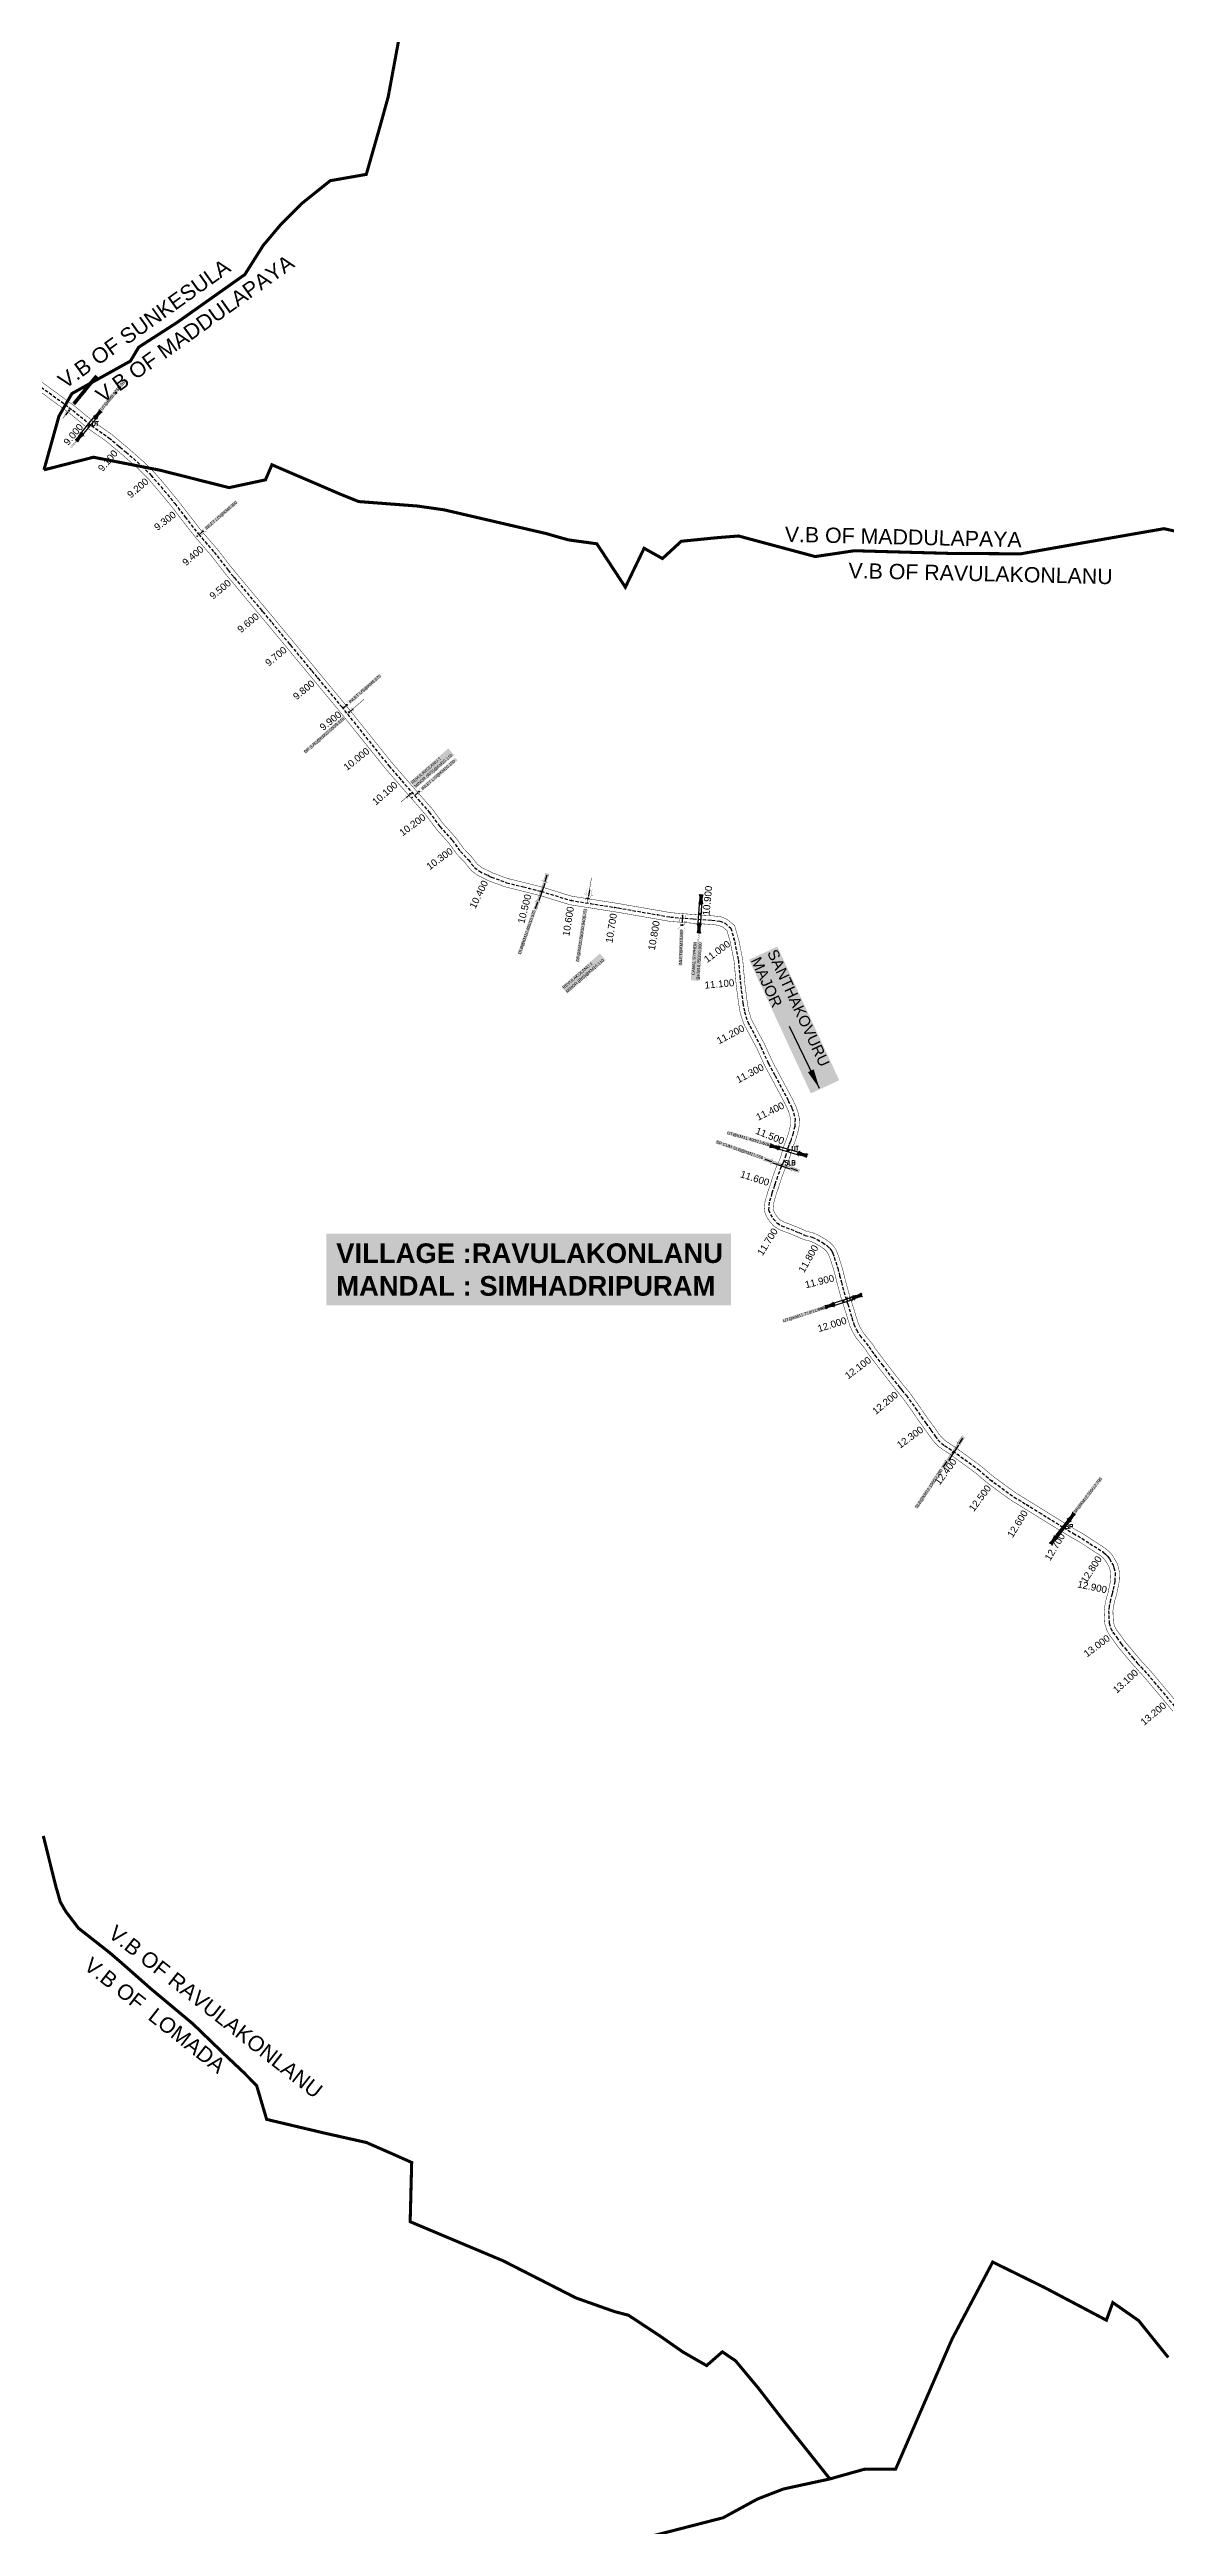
# Model space of a CAD drawing. Header units: inches. Extents: x 174104 to 230935, y 1583276 to 1631460.
# Drawn here: x 201020 to 203582, y 1616508 to 1622188 of the extents above; entities that cross this region are included whole.
import ezdxf
from ezdxf.enums import TextEntityAlignment as Align

# ---------------------------------------------------------------- set-up
doc = ezdxf.new("R2010")
doc.units = ezdxf.units.IN
doc.header["$LTSCALE"] = 15
doc.header["$MEASUREMENT"] = 0
doc.linetypes.add('ACAD_ISO02W100', pattern=[15, 12, -3])
doc.linetypes.add('HIDDEN2', pattern=[0.1875, 0.125, -0.0625])
for name, color, linetype in [('CANAL1', 7, 'Continuous'), ('CHANAGE', 1, 'Continuous'), ('POINT', 2, 'Continuous'), ('RE REMARKS', 7, 'Continuous'), ('STRUCTURE', 5, 'Continuous'), ('TEXT', 1, 'Continuous'), ('text2', 7, 'Continuous'), ('VB', 72, 'Continuous'), ('VILLAGE BOUNDRY', 5, 'Continuous')]:
    doc.layers.add(name, color=color, linetype=linetype)
doc.styles.add('section', font='romant.shx', dxfattribs={"height": 2})
doc.styles.get("Standard").update_dxf_attribs({"font": 'arial.ttf'})
doc.dimstyles.get("Standard").update_dxf_attribs({"dimtxt": 0.18, "dimasz": 0.18, "dimexe": 0.18, "dimexo": 0.0625, "dimgap": 0.09, "dimtad": 0, "dimtih": 1, "dimtoh": 1, "dimdec": 4, "dimzin": 0, "dimdsep": 46, "dimtxsty": 'Standard', "dimcen": 0.09, "dimadec": 0, "dimazin": 0, "dimtfac": 1, "dimtdec": 4, "dimtofl": 0, "dimtmove": 0, "dimatfit": 3, "dimfxl": 1, "dimtolj": 1, "dimtzin": 0, "dimarcsym": 0})

# ---------------------------------------------------------------- blocks, each defined once
blk = doc.blocks.new('SLB')
at = {"layer": 'STRUCTURE'}
h = blk.add_hatch(dxfattribs=at)
h.set_pattern_fill('DOTS', color=6, scale=20, angle=320.37225, style=0)
h.set_pattern_definition([(320.372247934, (-159.4327, -72.9564), (1.2786241598, 0.5641323054), [0, -1.25])])
h.paths.add_polyline_path([(769699.5, 1706871.1), (769699.5, 1706861.1), (769729.1, 1706861.1), (769732.1, 1706863.1), (769792.1, 1706863.1), (769795.1, 1706861.1), (769824.7, 1706861.1), (769824.7, 1706871.1), (769795.1, 1706871.1), (769792.1, 1706869.1), (769732.1, 1706869.1), (769729.1, 1706871.1)])
at = {"layer": 'STRUCTURE', "color": 6, "linetype": 'ACAD_ISO02W100', "ltscale": 0.5, "const_width": 0.5}
for points in [[(769699.5, 1706871.1), (769729.1, 1706871.1)], [(769699.5, 1706861.1), (769729.1, 1706861.1)], [(769795.1, 1706871.1), (769824.7, 1706871.1)], [(769795.1, 1706861.1), (769824.7, 1706861.1)]]:
    blk.add_lwpolyline(points, dxfattribs=at)
at = {"layer": 'STRUCTURE', "color": 6, "const_width": 0.628}
for points in [[(769726.1, 1706877.1), (769726.1, 1706873.1), (769732.1, 1706869.1), (769792.1, 1706869.1), (769798.1, 1706873.1), (769798.1, 1706877.1)], [(769726.1, 1706855.1), (769726.1, 1706859.1), (769732.1, 1706863.1), (769792.1, 1706863.1), (769798.1, 1706859.1), (769798.1, 1706855.1)]]:
    blk.add_lwpolyline(points, dxfattribs=at)
at = {"layer": 'STRUCTURE', "color": 6}
blk.add_lwpolyline([(769732.1, 1706863.1), (769792.1, 1706863.1)], dxfattribs=at)
blk.add_lwpolyline([(769732.1, 1706863.1), (769792.1, 1706863.1)], dxfattribs=at)
at = {"layer": 'STRUCTURE', "color": 0}
blk.add_circle((769762.1, 1706866.1), 1.24, dxfattribs=at)
for points in [[(769703.8, 1706866), (769726.7, 1706866)], [(769818.6, 1706865.8), (769795.7, 1706865.8)]]:
    blk.add_leader(points, dimstyle='Standard', override={"dimasz": 10, "dimgap": 0.09, "dimtad": 0}, dxfattribs=at)
blk = doc.blocks.new('PIPE C')
at = {"layer": 'STRUCTURE'}
h = blk.add_hatch(dxfattribs=at)
h.set_pattern_fill('DASH', color=256, scale=5.6, angle=-90, style=0)
h.set_pattern_definition([(270, (-1194663.9188, 538833.8274), (0.7, -0.7), [0.7, -0.7])])
edge = h.paths.add_edge_path()
edge.add_spline(control_points=[(4.6, -44.2), (4.4, -43.9), (3.7, -42.8), (3.2, -40.8), (2.9, -38.1), (2.3, -34.2), (2.9, -29), (3.8, -25), (4.2, -23.1)], knot_values=[0, 0, 0, 0, 1.613557, 5.24513, 8.624976, 13.470124, 22.190216, 30.746377, 30.746377, 30.746377, 30.746377], degree=3, periodic=0)
edge.add_line((4.2, -23.1), (2.8, -21))
edge.add_line((2.8, -21), (2.8, 21))
edge.add_line((2.8, 21), (4.2, 23.1))
edge.add_spline(control_points=[(4.2, 23.1), (3.7, 25), (2.7, 28.9), (2, 34.1), (2.4, 38), (2.7, 40.8), (3.1, 42.8), (3.8, 43.8), (4, 44.2)], knot_values=[0, 0, 0, 0, 8.556161, 17.276253, 22.121402, 25.501247, 29.13282, 30.746377, 30.746377, 30.746377, 30.746377], degree=3, periodic=0)
edge.add_line((4, 44.2), (-4.6, 44.2))
edge.add_spline(control_points=[(-4.6, 44.2), (-4.4, 43.9), (-3.7, 42.8), (-3.2, 40.8), (-2.9, 38.1), (-2.3, 34.2), (-2.9, 29), (-3.8, 25), (-4.2, 23.1)], knot_values=[0, 0, 0, 0, 1.613557, 5.24513, 8.624976, 13.470124, 22.190216, 30.746377, 30.746377, 30.746377, 30.746377], degree=3, periodic=0)
edge.add_line((-4.2, 23.1), (-2.8, 21))
edge.add_line((-2.8, 21), (-2.8, -21))
edge.add_line((-2.8, -21), (-4.2, -23.1))
edge.add_spline(control_points=[(-4.2, -23.1), (-3.7, -25), (-2.7, -28.9), (-2, -34.1), (-2.4, -38), (-2.7, -40.8), (-3.1, -42.8), (-3.8, -43.8), (-4, -44.2)], knot_values=[0, 0, 0, 0, 8.556161, 17.276253, 22.121402, 25.501247, 29.13282, 30.746377, 30.746377, 30.746377, 30.746377], degree=3, periodic=0)
edge.add_line((-4, -44.2), (4.6, -44.2))
blk.add_circle((0, 0), 0.657)
at = {"layer": 'STRUCTURE', "const_width": 0.44}
for points in [[(-8.4, 25.2), (-5.6, 25.2), (-2.8, 21), (-2.8, -21), (-5.6, -25.2), (-8.4, -25.2)], [(8.4, 25.2), (5.6, 25.2), (2.8, 21), (2.8, -21), (5.6, -25.2), (8.4, -25.2)]]:
    blk.add_lwpolyline(points, dxfattribs=at)
at = {"layer": 'STRUCTURE', "color": 3}
for points in [[(-2.8, 21), (-2.8, -21)], [(-2.8, 21), (-2.8, -21)], [(2.8, 21), (2.8, -21)]]:
    blk.add_lwpolyline(points, dxfattribs=at)
at = {"layer": 'STRUCTURE'}
for points in [[(-4.6, 44.2), (-4, 43.2), (-3.3, 40.8), (-2.9, 38.4), (-2.5, 35.1), (-3, 29), (-4.2, 23.1)], [(4, 44.2), (3.4, 43.2), (2.8, 40.7), (2.5, 38.4), (2.2, 35), (2.8, 28.9), (4.2, 23.1)], [(-4, -44.2), (-3.4, -43.2), (-2.8, -40.7), (-2.5, -38.4), (-2.2, -35), (-2.8, -28.9), (-4.2, -23.1)], [(4.6, -44.2), (4, -43.2), (3.3, -40.8), (2.9, -38.4), (2.5, -35.1), (3, -29), (4.2, -23.1)]]:
    blk.add_spline(points, degree=3, dxfattribs=at)
at = {"layer": 'STRUCTURE', "color": 0}
for points in [[(-0.2, 44.3), (-0.2, 28.7)], [(0, -23.2), (0, -38.9)]]:
    blk.add_leader(points, dimstyle='Standard', override={"dimscale": 0.062085, "dimtxt": 50, "dimasz": 100, "dimgap": 0.09, "dimtad": 0, "dimzin": 2}, dxfattribs=at)
blk = doc.blocks.new('UT')
at = {"layer": 'STRUCTURE'}
h = blk.add_hatch(dxfattribs=at)
h.set_pattern_fill('DASH', color=150, scale=8, angle=-39.62775, style=0)
h.set_pattern_definition([(320.372247933, (-4370.464, -6260.8811), (1.40800153113, 0.132407282), [1, -1])])
h.paths.add_polyline_path([(765163, 1700681.9), (765165.6, 1700680.6), (765167.2, 1700680.3), (765169.1, 1700680), (765172.4, 1700679.6), (765176.4, 1700679.3), (765179.5, 1700679.5), (765183.1, 1700679.9), (765187.7, 1700680.9), (765188.9, 1700681.2), (765193.1, 1700682.2), (765196.1, 1700680.2), (765196.1, 1700672.2), (765193.1, 1700670.2), (765190.5, 1700670.8), (765188.1, 1700671.3), (765185.5, 1700671.8), (765183.6, 1700672.1), (765181, 1700672.5), (765180.3, 1700672.5), (765178.5, 1700672.6), (765176.7, 1700672.6), (765174.6, 1700672.5), (765172.5, 1700672.3), (765170.4, 1700672), (765168.5, 1700671.7), (765166.1, 1700671.2), (765165, 1700670.8), (765163, 1700669.7)])
h.paths.add_polyline_path([(765259.1, 1700682.2), (765256.1, 1700680.2), (765256.1, 1700672.2), (765259.1, 1700670.2), (765261.9, 1700671), (765264.4, 1700671.6), (765266.4, 1700672), (765269.1, 1700672.5), (765272.7, 1700673), (765276.1, 1700673.1), (765278.6, 1700672.9), (765281.2, 1700672.7), (765283.9, 1700672.3), (765286.4, 1700671.9), (765288, 1700671.3), (765289.2, 1700670.6), (765289.1, 1700682.7), (765287.6, 1700681.8), (765285.7, 1700681.2), (765283, 1700680.7), (765281.2, 1700680.4), (765276.7, 1700679.9), (765272.7, 1700679.9), (765268.7, 1700680.3), (765264.8, 1700681), (765261.2, 1700681.7)])
at = {"layer": 'STRUCTURE', "color": 150, "const_width": 0.628}
for points in [[(765190.1, 1700688.2), (765190.1, 1700684.2), (765196.1, 1700680.2), (765256.1, 1700680.2), (765262.1, 1700684.2), (765262.1, 1700688.2)], [(765190.1, 1700664.2), (765190.1, 1700668.2), (765196.1, 1700672.2), (765256.1, 1700672.2), (765262.1, 1700668.2), (765262.1, 1700664.2)]]:
    blk.add_lwpolyline(points, dxfattribs=at)
at = {"layer": 'STRUCTURE', "color": 150}
for points in [[(765196.1, 1700680.2), (765256.1, 1700680.2)], [(765196.1, 1700672.2), (765256.1, 1700672.2)], [(765196.1, 1700672.2), (765256.1, 1700672.2)]]:
    blk.add_lwpolyline(points, dxfattribs=at)
at = {"layer": 'STRUCTURE', "color": 0}
blk.add_circle((765226.1, 1700676.2), 1.89, dxfattribs=at)
at = {"layer": 'STRUCTURE', "color": 150}
for points in [[(765163, 1700681.9), (765164.4, 1700681.1), (765167.9, 1700680.2), (765171.2, 1700679.8), (765176.1, 1700679.4), (765184.7, 1700680.3), (765193.1, 1700682.2)], [(765163, 1700669.7), (765164.3, 1700670.6), (765167.8, 1700671.6), (765171.2, 1700672.1), (765176, 1700672.6), (765184.7, 1700672), (765193.1, 1700670.2)], [(765289.1, 1700682.7), (765287.8, 1700681.9), (765284.3, 1700680.9), (765280.9, 1700680.4), (765276.1, 1700679.8), (765267.4, 1700680.5), (765259.1, 1700682.2)], [(765289.2, 1700670.6), (765287.8, 1700671.4), (765284.2, 1700672.3), (765280.9, 1700672.7), (765276.1, 1700673.1), (765267.4, 1700672.2), (765259.1, 1700670.2)]]:
    blk.add_spline(points, degree=3, dxfattribs=at)
at = {"layer": 'STRUCTURE', "color": 0}
blk.add_text('STREAM', height=5, dxfattribs=at).set_placement((765148.2, 1700675.8), align=Align.MIDDLE_CENTER)
for points in [[(765190.9, 1700676), (765164.2, 1700675.8)], [(765289.3, 1700676.7), (765265.4, 1700676.4)]]:
    blk.add_leader(points, dimstyle='Standard', override={"dimasz": 10, "dimgap": 0.09, "dimtad": 0}, dxfattribs=at)
blk = doc.blocks.new('OT')
at = {"layer": 'STRUCTURE', "color": 190}
for points, const_width in [([(769751.4, 1706595.8), (769729.4, 1706595.8)], 0.5), ([(769775.2, 1706601.8), (769775.2, 1706597.8), (769769.2, 1706593.8), (769761.8, 1706593.8), (769754.4, 1706593.8), (769748.4, 1706597.8), (769748.4, 1706601.8)], 0.5), ([(769761.8, 1706593.8), (769761.8, 1706581)], 2.5), ([(769751.4, 1706579), (769729.4, 1706579)], 0.5), ([(769748.4, 1706573), (769748.4, 1706577), (769754.4, 1706581), (769761.8, 1706581), (769761.8, 1706581), (769761.8, 1706581), (769769.2, 1706581), (769775.2, 1706577), (769775.2, 1706573)], 0.5)]:
    blk.add_lwpolyline(points, dxfattribs=dict(at, const_width=const_width))
at = {"layer": 'STRUCTURE', "color": 0}
blk.add_circle((769761.8, 1706587.4), 1.87, dxfattribs=at)
blk.add_leader([(769732.6, 1706587.4), (769753.8, 1706587.4)], dimstyle='Standard', override={"dimasz": 10, "dimgap": 0.09, "dimtad": 0}, dxfattribs=at)

msp = doc.modelspace()

# ---------------------------------------------------------------- linework, layer by layer
at = {"layer": 'CANAL1', "color": 200, "const_width": 1}
for points in [[(200959.10759, 1621432.38056), (201067.44141, 1621352.81597), (201110.0635, 1621317.56267), (201150.30053, 1621289.69105), (201189.0814, 1621257.05707), (201225.73077, 1621224.72284), (201245.88017, 1621204.5305), (201275.70762, 1621169.66909), (201299.76035, 1621140.46999), (201323.43822, 1621109.56081), (201354.17971, 1621070.0639), (201389.73021, 1621029.05891), (201422.06957, 1620987.36078), (201522.24658, 1620867.36942), (201613.87221, 1620756.62742), (201681.8326, 1620674.75079), (201790.70966, 1620538.80909), (201857.37118, 1620462.19246), (201882.97699, 1620433.00546), (201907.65726, 1620399.65769), (201935.81649, 1620368.36963), (201954.95233, 1620342.13893), (201973.16392, 1620323.25798), (201980.37676, 1620313.70618), (201987.86597, 1620304.8431), (202000.67831, 1620295.00241), (202029.60036, 1620280.75024), (202065.52835, 1620267.69064), (202104.37927, 1620258.07257), (202144.57243, 1620248.00562), (202213.19329, 1620226.86497), (202322.5643, 1620209.62414), (202442.63443, 1620188.71044), (202465.42606, 1620186.89184), (202495.3307, 1620184.40377), (202538.41642, 1620181.46556), (202554.62691, 1620179.73674), (202563.99395, 1620175.59993), (202573.72302, 1620167.67977), (202581.70056, 1620139.60871), (202589.95596, 1620097.98759), (202593.28917, 1620061.42309), (202595.19865, 1620039.83995), (202600.56313, 1619999.4006), (202604.09068, 1619978.93314), (202611.61408, 1619955.14601), (202642.63044, 1619896.79044), (202660.02033, 1619858.26956), (202675.1675, 1619830.22289), (202690.83432, 1619800.80995), (202705.30263, 1619773.50983), (202713.52072, 1619756.52706), (202717.01898, 1619746.5247), (202719.69576, 1619735.12226), (202719.09657, 1619720.02847), (202715.65652, 1619705.47987), (202710.56771, 1619689.6426), (202702.934, 1619670.77369), (202699.07918, 1619655.54786), (202694.04257, 1619640.36609), (202688.55271, 1619629.93327), (202679.97221, 1619606.55488), (202673.33186, 1619585.91046), (202667.27961, 1619568.17737), (202660.97731, 1619546.33584), (202658.91244, 1619525.48116), (202664.53273, 1619512.07549), (202671.77982, 1619500.54307), (202681.79758, 1619489.38864), (202694.53018, 1619481.50289), (202716.23822, 1619473.40994), (202734.39286, 1619465.91767), (202749.38224, 1619459.19445), (202765.916, 1619455.00389), (202775.66741, 1619450.40747), (202787.14849, 1619443.90134), (202797.26296, 1619436.79279), (202802.04699, 1619432.04788), (202805.78236, 1619426.41305), (202807.06299, 1619423.72643), (202810.46762, 1619415.14358), (202818.22284, 1619390.47064), (202822.4133, 1619374.87167), (202826.36436, 1619358.79647), (202835.78948, 1619324.26736), (202841.13203, 1619307.91641), (202850.8874, 1619276.50043), (202855.58109, 1619261.40187), (202861.8384, 1619247.31515), (202870.40475, 1619233.24581), (202891.27716, 1619207.41672), (202897.69496, 1619197.2283), (202921.32249, 1619166.02447), (202943.42961, 1619137.28766), (202959.88534, 1619116.22954), (202977.18114, 1619095.10341), (202998.13625, 1619065.95394), (203011.09761, 1619046.8334), (203021.68259, 1619032.15056), (203033.30291, 1619016.30336), (203042.96448, 1619002.36936), (203050.11421, 1618993.50223), (203058.79024, 1618984.79834), (203067.18058, 1618978.56258), (203086.18223, 1618966.07662), (203144.0256, 1618923.82332), (203170.54581, 1618901.29533), (203198.24898, 1618880.61975), (203226.72537, 1618860.35431), (203254.31488, 1618843.45368), (203284.52845, 1618824.79848), (203340.48629, 1618790.10428), (203363.25486, 1618776.43852), (203382.51499, 1618765.56792), (203400.54686, 1618753.62206), (203429.87632, 1618734.76308), (203434.95803, 1618730.29027), (203439.17772, 1618725.99313), (203442.46014, 1618721.40306), (203450.159, 1618708.40491), (203451.51982, 1618704.05008), (203453.92175, 1618693.53699), (203453.2464, 1618676.54341), (203447.54786, 1618648.90065), (203443.39721, 1618635.4803), (203440.40686, 1618620.26379), (203438.69382, 1618608.34491), (203439.19134, 1618596.26831), (203440.22209, 1618577.60768), (203444.69923, 1618563.80916), (203449.17519, 1618555.20976), (203449.43617, 1618554.22108), (203459.54516, 1618540.78903), (203469.85943, 1618525.98543), (203478.87606, 1618515.19737), (203496.35615, 1618494.20381), (203508.00183, 1618480.73397), (203530.3497, 1618456.16173), (203545.31698, 1618438.41906), (203558.76687, 1618422.58856), (203596.40232, 1618377.70033)], [(200971.15317, 1621448.34834), (201079.74456, 1621368.59458), (201122.15317, 1621333.51785), (201162.46006, 1621305.59784), (201202.13764, 1621272.20928), (201239.43901, 1621239.29982), (201260.57866, 1621218.11511), (201291.02577, 1621182.52945), (201315.42216, 1621152.91318), (201339.26832, 1621121.7843), (201369.63766, 1621082.76554), (201405.19947, 1621041.7475), (201437.65304, 1620999.90211), (201537.6278, 1620880.15301), (201629.27163, 1620769.389), (201697.33369, 1620687.38989), (201806.06544, 1620551.62963), (201872.43261, 1620475.3513), (201898.55908, 1620445.57082), (201923.16375, 1620412.32519), (201951.369, 1620380.98601), (201970.30054, 1620355.03536), (201988.39703, 1620336.27373), (201996.00705, 1620326.19596), (202001.75429, 1620319.39441), (202011.2926, 1620312.06838), (202037.46026, 1620299.17352), (202071.36406, 1620286.8497), (202109.21197, 1620277.47994), (202149.9501, 1620267.27649), (202217.71759, 1620246.39875), (202325.8376, 1620229.35512), (202445.1512, 1620208.57319), (202467.05059, 1620206.82578), (202496.84028, 1620204.34727), (202540.15789, 1620201.39325), (202559.85152, 1620199.29296), (202574.5344, 1620192.80848), (202591.23805, 1620179.21052), (202601.16055, 1620144.29563), (202609.77805, 1620100.84885), (202613.209, 1620063.2122), (202615.08237, 1620042.0373), (202620.33843, 1620002.41521), (202623.56934, 1619983.66891), (202630.13205, 1619962.91924), (202660.59362, 1619905.60748), (202677.9561, 1619867.14732), (202692.79247, 1619839.67613), (202708.4962, 1619810.1939), (202723.14592, 1619782.55149), (202732.02183, 1619764.20932), (202736.24748, 1619752.12714), (202739.78787, 1619737.04593), (202739.00424, 1619717.30558), (202734.93861, 1619700.11134), (202729.38383, 1619682.82388), (202721.98681, 1619664.54002), (202718.28977, 1619649.93741), (202712.50744, 1619632.50781), (202706.87039, 1619621.79527), (202698.88732, 1619600.04464), (202692.31698, 1619579.61791), (202686.36259, 1619562.17153), (202680.69994, 1619542.54681), (202679.31377, 1619528.54675), (202682.34157, 1619521.32474), (202687.80324, 1619512.6335), (202694.7635, 1619504.88349), (202703.37484, 1619499.55018), (202723.54845, 1619492.02928), (202742.30199, 1619484.28985), (202755.98109, 1619478.15433), (202772.69902, 1619473.91709), (202784.87429, 1619468.17817), (202797.85395, 1619460.82282), (202810.14642, 1619452.18355), (202817.58517, 1619444.80562), (202823.23029, 1619436.28993), (202825.40597, 1619431.72559), (202829.32802, 1619421.83836), (202837.42879, 1619396.06607), (202841.7841, 1619379.85346), (202845.72554, 1619363.81738), (202854.95367, 1619330.00997), (202860.18869, 1619313.98811), (202869.98772, 1619282.43151), (202874.33294, 1619268.4539), (202879.59232, 1619256.61376), (202886.79606, 1619244.78237), (202907.57251, 1619219.07204), (202914.15898, 1619208.61583), (202937.22107, 1619178.15875), (202959.23532, 1619149.54266), (202975.5045, 1619128.72328), (202993.05403, 1619107.28723), (203014.53643, 1619077.40427), (203027.49031, 1619058.29477), (203037.85899, 1619043.91197), (203049.58783, 1619027.91677), (203058.98784, 1619014.35998), (203065.02246, 1619006.87583), (203071.90926, 1618999.96692), (203078.64672, 1618994.95958), (203097.57937, 1618982.51896), (203156.41498, 1618939.54085), (203183.01345, 1618916.94639), (203210.02982, 1618896.78338), (203237.76023, 1618877.04883), (203264.79218, 1618860.48975), (203295.05157, 1618841.80625), (203350.90251, 1618807.17833), (203373.31813, 1618793.72441), (203392.96634, 1618782.63477), (203411.47867, 1618770.37062), (203441.95994, 1618750.77102), (203448.71833, 1618744.82242), (203454.53962, 1618738.89429), (203459.22932, 1618732.33633), (203468.55398, 1618716.59328), (203470.84302, 1618709.268), (203474.01156, 1618695.39955), (203473.16552, 1618674.11103), (203466.94068, 1618643.91526), (203462.81744, 1618630.58355), (203460.13044, 1618616.91064), (203458.75279, 1618607.3253), (203459.16862, 1618597.2315), (203460.04824, 1618581.30696), (203463.2089, 1618571.56583), (203467.23454, 1618563.8316), (203475.74547, 1618552.52292), (203485.76774, 1618538.13841), (203494.23381, 1618528.00908), (203511.60702, 1618507.14388), (203522.96689, 1618494.00462), (203545.39648, 1618469.34252), (203560.58143, 1618451.34182), (203574.05085, 1618435.48834), (203612.11332, 1618390.0908)]]:
    msp.add_lwpolyline(points, dxfattribs=at)
at = {"layer": 'CANAL1', "color": 1, "linetype": 'HIDDEN2', "ltscale": 4}
msp.add_lwpolyline([(200965.13038, 1621440.36445), (201073.59299, 1621360.70528), (201116.10834, 1621325.54026), (201156.38029, 1621297.64445), (201195.60952, 1621264.63317), (201232.58489, 1621232.01133), (201253.22942, 1621211.32281), (201283.36669, 1621176.09927), (201307.59125, 1621146.69158), (201331.35327, 1621115.67255), (201361.90868, 1621076.41472), (201397.46484, 1621035.4032), (201429.86131, 1620993.63145), (201529.93719, 1620873.76122), (201621.57192, 1620763.00821), (201689.58315, 1620681.07034), (201798.38755, 1620545.21936), (201864.90189, 1620468.77188), (201890.76803, 1620439.28814), (201915.41051, 1620405.99144), (201943.59275, 1620374.67782), (201962.62644, 1620348.58715), (201980.78048, 1620329.76586), (201988.19191, 1620319.95107), (201994.81013, 1620312.11875), (202005.98545, 1620303.53539), (202033.53031, 1620289.96188), (202068.4462, 1620277.27017), (202106.79562, 1620267.77625), (202147.26127, 1620257.64106), (202215.45544, 1620236.63186), (202324.20095, 1620219.48963), (202443.89282, 1620198.64181), (202466.23832, 1620196.85881), (202496.08549, 1620194.37552), (202539.28716, 1620191.42941), (202557.23922, 1620189.51485), (202569.26417, 1620184.2042), (202582.48054, 1620173.44514), (202591.43056, 1620141.95217), (202599.867, 1620099.41822), (202603.24908, 1620062.31765), (202605.14051, 1620040.93863), (202610.45078, 1620000.9079), (202613.83001, 1619981.30102), (202620.87306, 1619959.03262), (202651.61203, 1619901.19896), (202668.98821, 1619862.70844), (202683.97999, 1619834.94951), (202699.66526, 1619805.50193), (202714.22427, 1619778.03066), (202722.77128, 1619760.36819), (202726.63323, 1619749.32592), (202729.74182, 1619736.08409), (202729.0504, 1619718.66702), (202725.29756, 1619702.79561), (202719.97577, 1619686.23324), (202712.46041, 1619667.65686), (202708.68447, 1619652.74264), (202703.275, 1619636.43695), (202697.71155, 1619625.86427), (202689.42976, 1619603.29976), (202682.82442, 1619582.76419), (202676.8211, 1619565.17445), (202670.83862, 1619544.44133), (202669.11311, 1619527.01395), (202673.43715, 1619516.70012), (202679.79153, 1619506.58828), (202688.28054, 1619497.13606), (202698.95251, 1619490.52653), (202719.89333, 1619482.71961), (202738.34742, 1619475.10376), (202752.68166, 1619468.67439), (202769.30751, 1619464.46049), (202780.27085, 1619459.29282), (202792.50122, 1619452.36208), (202803.70469, 1619444.48817), (202809.81608, 1619438.42675), (202814.50632, 1619431.35149), (202816.23448, 1619427.72601), (202819.89782, 1619418.49097), (202827.82581, 1619393.26836), (202832.0987, 1619377.36256), (202836.04495, 1619361.30692), (202845.37157, 1619327.13866), (202850.66036, 1619310.95226), (202860.43756, 1619279.46597), (202864.95701, 1619264.92788), (202870.71536, 1619251.96445), (202878.60041, 1619239.01409), (202899.42484, 1619213.24438), (202905.92697, 1619202.92207), (202929.27178, 1619172.09161), (202951.33246, 1619143.41516), (202967.69492, 1619122.47641), (202985.11759, 1619101.19532), (203006.33634, 1619071.6791), (203019.29396, 1619052.56409), (203029.77079, 1619038.03126), (203041.44537, 1619022.11007), (203050.97616, 1619008.36467), (203057.56834, 1619000.18903), (203065.34975, 1618992.38263), (203072.91365, 1618986.76108), (203091.8808, 1618974.29779), (203150.22029, 1618931.68208), (203176.77963, 1618909.12086), (203204.1394, 1618888.70156), (203232.2428, 1618868.70157), (203259.55353, 1618851.97171), (203289.79001, 1618833.30237), (203345.6944, 1618798.6413), (203368.2865, 1618785.08146), (203387.74067, 1618774.10134), (203406.01276, 1618761.99634), (203435.91813, 1618742.76705), (203441.83818, 1618737.55634), (203446.85867, 1618732.44371), (203450.84473, 1618726.8697), (203459.35649, 1618712.4991), (203461.18142, 1618706.65904), (203463.96666, 1618694.46827), (203463.20596, 1618675.32722), (203457.24427, 1618646.40795), (203453.10733, 1618633.03193), (203450.26865, 1618618.58721), (203448.72331, 1618607.8351), (203449.17998, 1618596.74991), (203450.13516, 1618579.45732), (203453.95406, 1618567.68749), (203458.55974, 1618558.83887), (203458.60474, 1618558.6684), (203467.64532, 1618546.65598), (203477.81359, 1618532.06192), (203486.55493, 1618521.60323), (203503.98158, 1618500.67385), (203515.48436, 1618487.3693), (203537.87309, 1618462.75213), (203552.9492, 1618444.88044), (203566.40886, 1618429.03845), (203604.25782, 1618383.89557)], dxfattribs=at)
at = {"layer": 'CANAL1', "color": 1, "linetype": 'HIDDEN2', "ltscale": 4, "const_width": 1}
for points, elevation in [([(201068.55669, 1621364.40413), (201050.50955, 1621342.05697)], 60), ([(201703.41289, 1620664.92492), (201741.6443, 1620698.25847)], 64), ([(201851.58711, 1620484.07508), (201826.28787, 1620462.3871)], 65), ([(202253.24168, 1620230.67538), (202263.14599, 1620288.83214)], 68)]:
    msp.add_lwpolyline(points, dxfattribs=dict(at, elevation=elevation))
at = {"layer": 'POINT'}
for p in [(201065, 1621360, 60), (201110, 1621325, 61), (201359, 1621072, 62), (201696, 1620680, 63), (201707, 1620668, 64), (201848, 1620481, 65), (201852, 1620473, 66), (202148, 1620257, 67), (202255, 1620241, 68), (202472, 1620202, 69), (202512, 1620206, 70), (202699, 1619630, 72), (202715, 1619663, 71), (202841, 1619318, 73), (203092, 1618971, 74), (203343, 1618796, 75)]:
    msp.add_point(p, dxfattribs=at)
at = {"layer": 'text2', "color": 3}
for p in [(201022.12377, 1621398.50628), (201101.44213, 1621337.67088), (201180.84741, 1621277.05545), (201254.64076, 1621209.67327), (201318.36333, 1621132.62966), (201380.83469, 1621054.58491), (201443.80096, 1620976.93462), (201507.88892, 1620900.17048), (201571.75343, 1620823.22062), (201635.52721, 1620746.1953), (201699.18742, 1620669.07864), (201761.70023, 1620591.02641), (201825.50469, 1620514.0526), (201891.21868, 1620438.67923), (201953.73307, 1620360.77784), (202025.82386, 1620293.75945), (202121.10417, 1620264.19247), (202217.11283, 1620236.37059), (202315.89306, 1620220.79926), (202414.43197, 1620203.77328), (202513.77318, 1620193.16932), (202589.63876, 1620148.25708), (202604.37962, 1620049.53909), (202624.50238, 1619952.20427), (202668.99146, 1619862.70242), (202715.96796, 1619774.42733), (202716.99607, 1619678.86804), (202683.50219, 1619584.87134), (202691.91758, 1619494.88352), (202784.12562, 1619457.10839), (202832.74859, 1619374.71844), (202860.66706, 1619278.72771), (202912.48904, 1619194.25583), (202973.67791, 1619115.16843), (203032.47982, 1619034.33683), (203103.56359, 1618965.76377), (203182.68819, 1618904.71115), (203265.26474, 1618848.44536), (203350.32345, 1618795.86294), (203435.27777, 1618743.17881), (203458.59202, 1618652.94571), (203460.28894, 1618556.43056), (203523.23968, 1618478.84206)]:
    msp.add_point(p, dxfattribs=at)
at = {"layer": 'VILLAGE BOUNDRY', "linetype": 'HIDDEN2', "ltscale": 20, "const_width": 7}
for points in [[(201007.46117, 1621223.92729), (201041.72763, 1621346.8971), (201071.61675, 1621398.95688), (201205.75097, 1621473.3576), (201224.73202, 1621505.24408), (201312.08312, 1621561.46512), (201468.05575, 1621671.77004), (201510.40026, 1621738.82396), (201550.41158, 1621786.28763), (201597.26146, 1621833.53413), (201663.98867, 1621886.98976), (201746.59247, 1621901.46783), (201778.35178, 1622012.4613), (201796.83206, 1622079.16526), (201820.58531, 1622207.51221)], [(203628.34666, 1621077.23044), (203575.95389, 1621089.09806), (203427.33879, 1621063.19894), (203247.59747, 1621031.48425), (203088.4635, 1621032.28213), (202865.66779, 1621038.50191), (202844.91967, 1621035.34065), (202776.02868, 1621025.16121), (202600.25297, 1621072.3282), (202553.9308, 1621068.66828), (202468.95234, 1621060.25033), (202425.76558, 1621020.58221), (202383.72976, 1621044.1455), (202340.68072, 1620954.88461), (202275.38583, 1621054.42345), (202210.63724, 1621063.31795), (202192.82168, 1621068.1582), (202159.7553, 1621077.75717), (201925.31864, 1621132.22015), (201863.98923, 1621141.00615), (201729.11916, 1621151.27103), (201687.72129, 1621167.97415), (201530.20725, 1621235.63893), (201515.41905, 1621201.05437), (201431.85203, 1621183.18698), (201273.11405, 1621223.27822), (201120.88918, 1621252.90298), (201007.46117, 1621223.92729)], [(201005.97726, 1618091.73309), (201035.79404, 1617971.42688), (201037.63826, 1617966.18344), (201044.79184, 1617940.49801), (201057.53715, 1617918.30503), (201086.75359, 1617880.01398), (201157.6598, 1617824.29716), (201187.46303, 1617798.66743), (201252.62087, 1617741.20532), (201348.70546, 1617660.98371), (201424.6077, 1617587.74263), (201463.73825, 1617550.90855), (201495.08021, 1617519.45511), (201518.14011, 1617441.66131), (201651.63555, 1617410.02982), (201747.03234, 1617388.62602), (201804.75641, 1617363.32863), (201850.71195, 1617342.91385), (201847.24201, 1617207.03182), (202060.65393, 1617117.30655), (202227.44576, 1617032.32916), (202315.71194, 1617001.03098), (202347.91065, 1616992.57102), (202419.17295, 1616945.6595), (202472.37018, 1616908.50309), (202527.00912, 1616877.11601), (202563.08744, 1616908.63916), (202593.35926, 1616888.24316), (202645.64822, 1616825.43944), (202705.67581, 1616747.98624), (202809.72354, 1616617.29561), (202702.90591, 1616594.09754), (202643.56044, 1616571.13887), (202565.1195, 1616528.31552), (202365.57953, 1616477.011)], [(203585.64286, 1616895.79991), (203517.79844, 1616980.24802), (203458.55039, 1617021.68253), (203443.8559, 1616981.22904), (203302.27287, 1617055.95616), (203183.13494, 1617114.53159), (203089.9056, 1616938.06905), (202960.54459, 1616639.74022), (202888.15189, 1616639.31984), (202809.72354, 1616617.29561)]]:
    msp.add_lwpolyline(points, dxfattribs=at)

# ---------------------------------------------------------------- block references
at = {"layer": 'STRUCTURE', "color": 0}
for name, p, xscale, yscale, zscale, rotation in [('OT', (559055.08767, 921273.95234, 60), 0.4199999999999999, 0.4199999999999999, 0.4199999999999999, 51.36091108089043), ('UT', (785624.42395, 454063.48201, 61), 0.7, 0.7, 0.7, 50.82529411102101), ('OT', (422180.51613, 866417.02302), 0.4199999999999999, 0.4199999999999999, 0.4199999999999999, 40.58690195236315), ('OT', (422510.32246, 866018.92901), 0.4199999999999999, 0.4199999999999999, 0.4199999999999999, 40.58690195236315), ('OT', (-19101.41419, 2375334.16541, 64), 0.4199999999999999, 0.4199999999999999, 0.4199999999999999, 220.5869019523631), ('OT', (422656.41419, 865814.83459, 65), 0.4199999999999999, 0.4199999999999999, 0.4199999999999999, 40.58690195236315), ('OT', (422676.43968, 865820.07818), 0.4199999999999999, 0.4199999999999999, 0.4199999999999999, 40.58690195236315), ('SLB', (1157671.69435, 723107.09104, 67), 0.6999999999999998, 0.6999999999999998, 0.6999999999999998, 71.07908305193862), ('OT', (-884330.51315, 2352886.26269, 68), 0.6999999999999995, 0.6999999999999995, 0.6999999999999995, 260.2875474983634), ('UT', (1356348.36874, 1009617.59741, 70), 0.7000000000000005, 0.7000000000000005, 0.7000000000000005, 86.3386058985905), ('OT', (-961510.30214, 2222330.55984), 0.7000000000000001, 0.7000000000000001, 0.7000000000000001, 266.9244997007722), ('UT', (-641628.87423, 624052.64186, 71), 0.6999999999999998, 0.6999999999999998, 0.6999999999999998, 343.9253896014955), ('SLB', (-698730.68874, 668142.74003, 72), 0.6999999999999996, 0.6999999999999996, 0.6999999999999996, 340.8219131537169), ('UT', (64110.87584, 321276.96989, 73), 0.6999999999999997, 0.6999999999999997, 0.6999999999999997, 18.12513619682864), ('SLB', (901674.02087, 509968.45278, 74), 0.6999999999999997, 0.6999999999999997, 0.6999999999999997, 56.48202688636085)]:
    msp.add_blockref(name, p, dxfattribs=dict(at, xscale=xscale, yscale=yscale, zscale=zscale, rotation=rotation))
at = {"layer": 'text2', "color": 3, "rotation": 322.3827719247158}
msp.add_blockref('PIPE C', (203343, 1618796, 75), dxfattribs=at)

# ---------------------------------------------------------------- texts
at = {"layer": 'CHANAGE'}
for s, rotation, p in [('9.000', 50.40539021, (201092.51921, 1621326.88285)), ('9.100', 49.91949124, (201171.83332, 1621266.34348)), ('9.200', 40.5503151, (201244.00307, 1621200.57165)), ('9.300', 37.45378754, (201307.24952, 1621124.11597)), ('9.400', 40.92463354, (201370.25668, 1621045.41399)), ('9.500', 39.85744207, (201433.05398, 1620967.96231)), ('9.600', 39.85744207, (201497.14195, 1620891.19817)), ('9.700', 39.60364768, (201560.96681, 1620814.296)), ('9.800', 39.69382926, (201624.75465, 1620737.25371)), ('9.900', 38.69158536, (201686.41684, 1620666.08632)), ('10.000', 38.69158495, (201750.77291, 1620582.27462)), ('10.100', 41.02541672, (201814.94283, 1620504.86308)), ('10.200', 36.50468536, (201879.96536, 1620430.35079)), ('10.300', 36.111532, (201942.42288, 1620352.52681)), ('10.400', 63.76691748, (202019.63553, 1620281.20141)), ('10.500', 75.93872913, (202117.70274, 1620250.61196)), ('10.900', 84.63424958, (202532.01138, 1620270.38208)), ('10.600', 81.04182737, (202214.93285, 1620222.54136)), ('10.700', 81.04182737, (202313.71307, 1620206.97002)), ('10.800', 80.11939965, (202412.02963, 1620189.98093)), ('11.000', 36.59480494, (202578.39856, 1620139.91095)), ('11.100', 5.05587173, (202590.43409, 1620048.30531)), ('11.200', 27.99092989, (202612.14007, 1619945.63362)), ('11.300', 27.72983003, (202656.59934, 1619856.18818)), ('11.400', 25.82269092, (202703.36591, 1619768.3291)), ('11.500', 337.97344035, (202704.01793, 1619684.11855)), ('11.600', 342.1694226, (202670.17467, 1619589.15819)), ('11.700', 58.22858586, (202684.54614, 1619482.98134)), ('11.800', 60.46051492, (202777.22329, 1619444.92816)), ('11.900', 13.80878544, (202819.15322, 1619371.37689)), ('12.000', 17.2688978, (202847.29815, 1619274.57172)), ('12.100', 37.13299659, (202901.32773, 1619185.80449)), ('12.200', 39.30691974, (202962.84522, 1619106.29979)), ('12.300', 36.25159738, (203021.18982, 1619026.05818)), ('12.400', 53.85269828, (203095.30551, 1618954.45872)), ('12.500', 53.26507776, (203174.31459, 1618893.4914)), ('12.600', 58.30697005, (203257.90958, 1618836.53311)), ('12.700', 59.0276959, (203343.11872, 1618783.85911)), ('12.800', 57.25879723, (203427.70593, 1618731.4031)), ('12.900', 348.35169261, (203444.88035, 1618655.77236)), ('13.000', 36.96520644, (203449.10293, 1618548.01194)), ('13.100', 42.2857711, (203512.8825, 1618469.42246)), ('13.200', 39.97733823, (203577.57773, 1618393.92681))]:
    msp.add_text(s, height=16, rotation=rotation, dxfattribs=at).set_placement(p, align=Align.MIDDLE_RIGHT)
at = {"layer": 'POINT', "style": 'section'}
for s, p in [(' UT', (201110, 1621325, 61)), (' UT', (202715, 1619663, 71)), (' SLB', (202699, 1619630, 72)), (' UT', (202841, 1619318, 73)), (' SP', (203343, 1618796, 75))]:
    msp.add_text(s, height=10, dxfattribs=at).set_placement(p)
at = {"layer": 'STRUCTURE', "color": 5, "attachment_point": 1, "bg_fill": 1, "box_fill_scale": 1.1, "bg_fill_color": 7, "bg_fill_true_color": 16777215, "bg_fill_transparency": 0}
for s, insert, char_height, width, rotation in [('DP-R/S@KM8.942', (201073.51035, 1621377.78807), 7, 81.7637244, 50.82529411), ('UT@KM8.975/9.015', (201135.68925, 1621363.90575, 61), 7, 88.969045, 50.82529411), ('INLET L/S@KM9.350', (201375.70629, 1621091.6068), 7, 93.8537653, 41.02541603), ('INLET L/S@KM9.875', (201705.51262, 1620693.51278), 7, 93.777367, 41.02541603), ('DP (L/S)@KM10.000/9.910', (201602.93357, 1620578.95456), 7, 118.788281, 41.02541603), ('REVULAKOLANU-1 MINOR (R/S)@KM10.110', (201847.87354, 1620508.65957), 7, 115.0954804, 41.02541603), ('INLET L/S@KM10.150', (201871.62985, 1620494.66195), 7, 104.6784584, 41.02541603), ('DLB@KM10.455/10.525', (202094.29797, 1620115.04942, 67), 7, 105.2944202, 71.07908305), ('DP@KM10.550/10.640(L/S)', (202227.39415, 1620096.9282, 138), 7, 121.6245703, 81.44713926), ('INLET@KM10.860', (202463.3728, 1620087.72719, 70), 7, 81.8210232, 88.08409146), ('\\pi11.40083;CANAL SYPHON\\P\\pi0.60001;@KM10.850/10.900', (202491.66185, 1620054.26778, 70), 7, 86.7343929, 86.3386059), ('{\\C1;SANTHAKOVURU \\PMAJOR}', (202688.13394, 1620127.46174), 25, 332.7402682, 294.82123931), ('REVULAKOLANU-1 MINOR (R/S)@KM10.110', (202195.46196, 1620038.39128), 7, 115.0954804, 41.02541603), ('SP CUM SLB@KM11.550', (202550.38122, 1619686.75101, 72), 7, 113.3401228, 340.82191315), ('UT@KM11.400/11.515', (202575.55642, 1619707.64633, 71), 7, 99.8462619, 343.9253896), ('UT@KM11.710/11.960', (202701.36094, 1619275.5187, 73), 7, 99.7698636, 18.1251362), ('SLB@KM12.100/12.390', (203004.37265, 1618845.87129, 74), 7, 105.7595314, 56.48202689), ('SP@KM12.550/12.700', (203367.63235, 1618835.04216, -1), 7, 99.7794134, 52.38277192)]:
    msp.add_mtext(s, dxfattribs=dict(at, insert=insert, char_height=char_height, width=width, rotation=rotation))
at = {"layer": 'TEXT', "insert": (201677.68997, 1619450.40033), "char_height": 45, "width": 882.4929741, "attachment_point": 1, "bg_fill": 1, "box_fill_scale": 1.5, "bg_fill_color": 50, "bg_fill_transparency": 0}
msp.add_mtext('{\\fArial|b1|i0|c0|p34;\\C5;VILLAGE :RAVULAKONLANU\\PMANDAL : SIMHADRIPURAM}', dxfattribs=at)
at = {"layer": 'VB', "color": 1}
for s, rotation, p in [('V.B OF MADDULAPAYA ', 35.48766682, (201132.143, 1621389.90621)), ('V.B OF SUNKESULA', 35.48766682, (201045.74054, 1621422.72686)), ('V.B OF MADDULAPAYA ', 358.65847168, (202706.32667, 1621076.54233)), ('V.B OF RAVULAKONLANU', 358.65847168, (202852.44128, 1620993.36121)), ('V.B OF RAVULAKONLANU', 321.84037458, (201163.00994, 1617875.83757)), ('V.B OF  LOMADA', 321.84037458, (201107.1043, 1617802.17788))]:
    msp.add_text(s, height=35, rotation=rotation, dxfattribs=at).set_placement(p, align=Align.MIDDLE_LEFT)

# ---------------------------------------------------------------- leaders
at = {"layer": 'RE REMARKS', "color": 1}
msp.add_leader([(202785.63932, 1619805.73529), (202717.06525, 1619947.23493)], dimstyle='Standard', override={"dimasz": 45}, dxfattribs=at)

doc.saveas('drawing.dxf')
